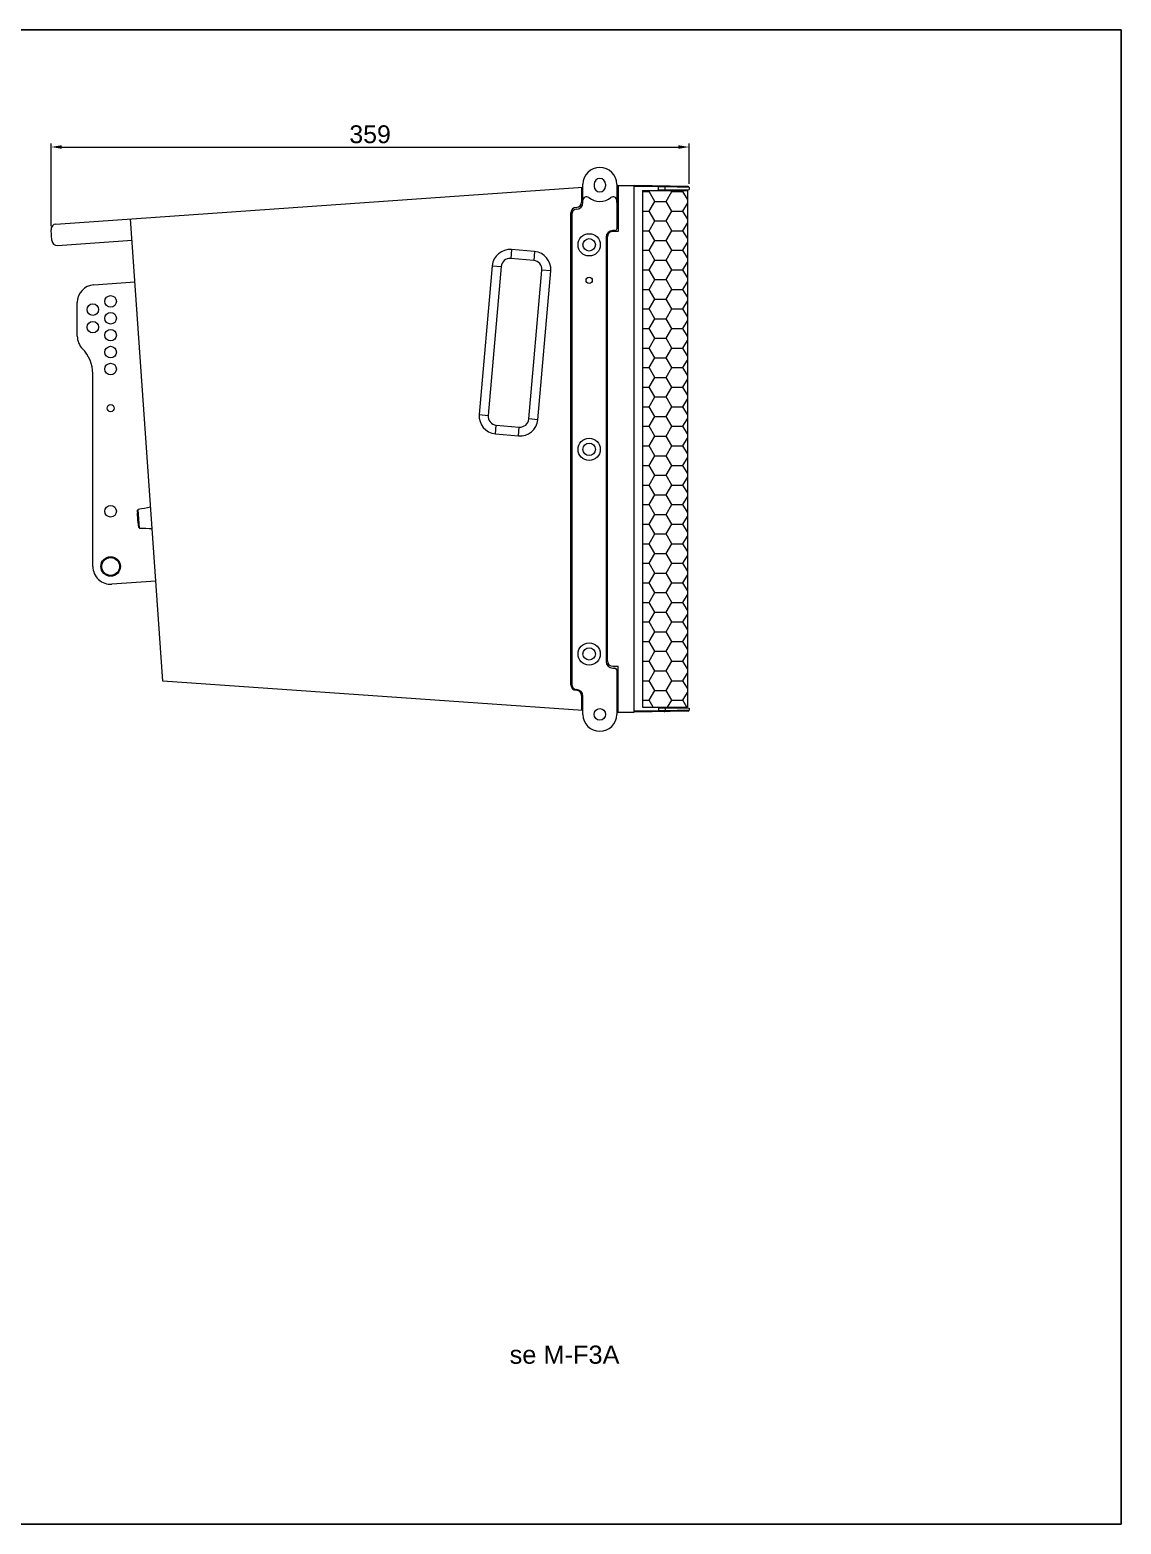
# Model space of a CAD drawing. Header units: millimetres. Extents: x 0 to 1188, y 0 to 840.
# Drawn here: x 575 to 1188, y 0 to 840 of the extents above; entities that cross this region are included whole.
import ezdxf

# ---------------------------------------------------------------- set-up
doc = ezdxf.new("R2010")
doc.units = ezdxf.units.MM
doc.layers.get('0').update_dxf_attribs({"lineweight": 13})
doc.layers.add('图框', color=7, linetype='Continuous')
doc.layers.add('标注', color=251, linetype='Continuous', lineweight=9)
doc.styles.get("Standard").update_dxf_attribs({"font": 'arial.ttf'})
doc.dimstyles.new('STANDARD 4', dxfattribs={"dimscale": 4, "dimtxt": 2.5, "dimasz": 1.5, "dimexe": 0.5, "dimexo": 0.5, "dimgap": 0.5, "dimtad": 1, "dimtoh": 1, "dimdec": 1, "dimzin": 12, "dimdsep": 46, "dimtxsty": 'Standard', "dimcen": 0, "dimclrd": 256, "dimclre": 256, "dimclrt": 256, "dimadec": 0, "dimazin": 0, "dimtp": 0.01, "dimtm": 0.01, "dimtfac": 1, "dimtdec": 1, "dimtofl": 0, "dimtmove": 0, "dimatfit": 3, "dimfxl": 1, "dimtolj": 1, "dimtzin": 4, "dimlwd": -1, "dimlwe": -1, "dimarcsym": 0})

# ---------------------------------------------------------------- blocks, each defined once
blk = doc.blocks.new('A4-H')
at = {"layer": '图框'}
blk.add_lwpolyline([(0, 210.02), (297, 210.02), (297, 0), (0, 0)], close=True, dxfattribs=at)
blk = doc.blocks.new('*D11')
at = {"layer": 'Defpoints', "color": 0, "transparency": 16777216}
for p in [(945.13, 774.16), (945.13, 751.49), (586.53, 727.62)]:
    blk.add_point(p, dxfattribs=at)
at = {"layer": '标注', "transparency": 16777216}
for p, q in [((586.53, 729.62), (586.53, 776.16)), ((592.53, 774.16), (939.13, 774.16)), ((945.13, 753.49), (945.13, 776.16))]:
    blk.add_line(p, q, dxfattribs=at)
for points in [[(592.53, 775.16), (592.53, 773.16), (586.53, 774.16)], [(939.13, 775.16), (939.13, 773.16), (945.13, 774.16)]]:
    blk.add_solid(points, dxfattribs=at)
at = {"layer": '标注', "transparency": 16777216, "insert": (765.83, 781.27), "char_height": 10, "attachment_point": 5}
blk.add_mtext('\\A1;359', dxfattribs=at)

msp = doc.modelspace()

# ---------------------------------------------------------------- hatches: boundary and pattern name
at = {"layer": '标注'}
h = msp.add_hatch(dxfattribs=at)
h.set_pattern_fill('HONEY', color=256, scale=2)
h.set_pattern_definition([(0, (-121.972, -81.2757), (9.525, 5.499261), [6.35, -12.7]), (120, (-121.972, -81.2757), (-9.525, 5.499261), [6.35, -12.7]), (60, (-121.972, -81.2757), (2e-08, 10.998523), [-12.7, 6.35])])
h.paths.add_polyline_path([(918.83, 749.74), (944.13, 749.74), (944.13, 459.24), (918.83, 459.24)])

# ---------------------------------------------------------------- linework, layer by layer
for p, q in [((589.31, 730.82), (885.46, 751.53)), ((884.71, 751.48), (884.71, 743.24)), ((885.46, 742.94), (885.46, 753.19)), ((891.71, 753.19), (891.71, 752.19)), ((898.21, 753.19), (898.21, 752.19)), ((904.46, 753.19), (904.46, 728.19)), ((904.46, 752.49), (914.21, 752.49)), ((905.21, 752.49), (905.21, 726.74)), ((944.65, 751.99), (914.21, 752.52)), ((914.21, 456.49), (914.21, 752.49)), ((928, 751.78), (914.21, 752.02)), ((927.74, 750.07), (945.13, 750.23)), ((928, 750.08), (928, 751.78)), ((931.65, 751.72), (928, 751.78)), ((928.22, 749.74), (928.22, 750.08)), ((929.02, 750.09), (929.02, 749.74)), ((929.55, 750.09), (929.55, 749.74)), ((930.79, 750.1), (930.79, 749.74)), ((931.28, 750.11), (931.28, 749.74)), ((931.65, 750.11), (931.65, 751.72)), ((945.13, 751.49), (931.65, 751.72)), ((931.79, 750.11), (931.79, 749.74)), ((941.32, 750.19), (941.32, 749.74)), ((941.44, 750.19), (941.44, 749.74)), ((942.13, 750.2), (942.13, 749.74)), ((944.13, 749.74), (944.13, 459.24)), ((945.13, 751.49), (945.13, 750.22)), ((904.46, 742.94), (904.46, 744.21)), ((649.37, 473.96), (631.21, 733.75)), ((878.71, 676.04), (878.71, 737.24)), ((878.71, 714.31), (878.71, 737.24)), ((879.46, 675.86), (879.46, 736.94)), ((879.46, 715.14), (879.46, 736.94)), ((586.94, 721.63), (586.53, 727.62)), ((898.46, 723.44), (898.46, 484.94)), ((899.21, 485.24), (899.21, 723.74)), ((903.46, 727.19), (902.21, 727.19)), ((905.21, 726.74), (902.21, 726.74)), ((590.15, 718.85), (632.04, 721.78)), ((845.31, 716.49), (844.87, 711.51)), ((858.26, 715.36), (845.31, 716.49)), ((858.26, 715.36), (857.82, 710.37)), ((834.47, 707.4), (827.15, 623.72)), ((839.46, 706.96), (832.13, 623.28)), ((834.47, 707.4), (839.46, 706.96)), ((857.82, 710.37), (844.87, 711.51)), ((610.56, 696.72), (633.68, 698.34)), ((855.05, 621.28), (862.37, 704.96)), ((860.03, 620.84), (867.35, 704.52)), ((867.35, 704.52), (862.37, 704.96)), ((601.26, 667.82), (601.26, 686.78)), ((878.71, 471.74), (878.71, 676.04)), ((879.46, 471.44), (879.46, 675.86)), ((610.01, 604.83), (610.01, 646.65)), ((827.15, 623.72), (832.13, 623.28)), ((836.24, 612.88), (836.68, 617.87)), ((836.68, 617.87), (849.63, 616.73)), ((849.19, 611.75), (849.63, 616.73)), ((860.03, 620.84), (855.05, 621.28)), ((610.01, 538.36), (610.01, 604.83)), ((836.24, 612.88), (849.19, 611.75)), ((635.8, 560.3), (635.13, 569.97)), ((636.27, 559.92), (635.54, 570.42)), ((635.42, 562.19), (635.43, 562.18)), ((635.43, 562.18), (635.42, 562.19)), ((635.43, 562.15), (635.43, 562.18)), ((635.44, 562.11), (635.43, 562.15)), ((635.67, 560.93), (635.68, 560.89)), ((635.68, 560.89), (635.68, 560.86)), ((635.68, 560.85), (635.68, 560.86)), ((635.68, 560.86), (635.68, 560.85)), ((645.45, 530.11), (620.71, 528.38)), ((902.21, 482.24), (905.21, 482.24)), ((902.21, 481.19), (903.46, 481.19)), ((904.46, 480.19), (904.46, 455.19)), ((905.21, 456.49), (905.21, 482.24)), ((885.46, 457.45), (649.37, 473.96)), ((884.71, 465.74), (884.71, 457.51)), ((885.46, 455.19), (885.46, 465.44)), ((904.46, 456.49), (914.21, 456.49)), ((928, 457.2), (914.21, 456.96)), ((944.65, 456.99), (914.21, 456.46)), ((927.74, 458.91), (927.75, 459.19)), ((927.74, 458.91), (945.13, 458.76)), ((928, 458.91), (928, 457.2)), ((931.65, 457.26), (928, 457.2)), ((928.22, 458.9), (928.22, 459.24)), ((929.22, 459.24), (929.22, 458.89)), ((929.55, 458.89), (929.55, 459.24)), ((930.79, 458.88), (930.79, 459.24)), ((931.28, 458.88), (931.28, 459.24)), ((931.65, 458.87), (931.65, 457.26)), ((945.13, 457.49), (931.65, 457.26)), ((931.79, 458.87), (931.79, 459.24)), ((941.32, 458.79), (941.32, 459.24)), ((941.44, 458.79), (941.44, 459.24)), ((942.13, 458.78), (942.13, 459.24)), ((945.13, 458.76), (945.13, 457.49))]:
    msp.add_line(p, q)
for centre, radius in [((888.96, 719.19), 6.25), ((888.96, 719.19), 3.5), ((888.96, 699.19), 1.75), ((620.01, 687.36), 3.25), ((610.01, 682.76), 3.25), ((620.01, 677.86), 3.25), ((610.01, 672.91), 3.25), ((620.01, 668.36), 3.25), ((620.01, 658.86), 3.25), ((620.01, 649.36), 3.25), ((620.01, 627.36), 2), ((888.96, 604.19), 6.25), ((888.96, 604.19), 3.5), ((620.01, 569.36), 3.25), ((620.01, 538.36), 5.5), ((620.01, 538.36), 5), ((888.96, 489.19), 6.25), ((888.96, 489.19), 3.5), ((894.96, 455.19), 3.25)]:
    msp.add_circle(centre, radius)
for centre, radius, start, end in [((894.96, 753.19), 9.5, 0, 180), ((894.96, 753.19), 3.25, 0, 180), ((894.96, 752.19), 3.25, 180, 0), ((912.2, 749.65), 15.55, 0.3448, 1.5741), ((944.63, 751.49), 0.5, 0, 89), ((881.71, 737.24), 3, 90, 180), ((881.71, 743.24), 3, 270, 0), ((881.71, 742.94), 3.75, 270, 0), ((887.46, 744.21), 2, 50.13166, 180), ((894.96, 753.19), 9.7, 230.13166, 309.86834), ((902.46, 744.21), 2, 0, 129.86834), ((589.52, 727.83), 3, 94, 184), ((881.71, 736.94), 2.25, 90, 180), ((902.21, 723.44), 3.75, 90, 180), ((902.21, 723.74), 3, 90, 180), ((903.46, 728.19), 1, 270, 0), ((589.94, 721.84), 3, 184, 274), ((844.44, 706.53), 10, 85, 175), ((857.39, 705.39), 10, 355, 85), ((844.44, 706.53), 5, 85, 175), ((857.39, 705.39), 5, 355, 85), ((611.26, 686.74), 10, 94, 180), ((611.26, 667.82), 10, 180, 224.90905), ((590.01, 646.65), 20, 0, 44.90905), ((590.01, 646.65), 20, 0, 1.75674), ((837.12, 622.85), 10, 175, 265), ((837.12, 622.85), 5, 175, 265), ((850.07, 621.71), 10, 265, 355), ((850.07, 621.71), 5, 265, 355), ((689.73, 273.79), 301.53, 99.0031, 100.35395), ((665.04, 567.21), 30.04, 174.71561, 189.61748), ((635.63, 569.93), 0.5, 100.35395, 174.71561), ((674.99, 569.12), 40.16, 190.04952, 191.77394), ((665.04, 567.21), 30.04, 192.20812, 193.28439), ((636.29, 560.42), 0.5, 193.28439, 267.64605), ((648.66, 861.2), 301.53, 267.64605, 268.9969), ((620.01, 538.36), 10, 180, 274), ((902.21, 484.94), 3.75, 180, 270), ((902.21, 485.24), 3, 180, 270), ((903.46, 480.19), 1, 0, 90), ((881.71, 471.74), 3, 180, 270), ((881.71, 471.44), 2.25, 180, 270), ((881.71, 465.44), 3.75, 0, 90), ((881.71, 465.74), 3, 0, 90), ((894.96, 455.19), 9.5, 180, 0), ((742.64, 459.33), 185.1, 359.95592, 359.97103), ((944.63, 457.49), 0.5, 271, 360)]:
    msp.add_arc(centre, radius, start, end)
for points, knots in [([(928, 751.78), (928, 751.84), (928, 751.94), (928, 752.05), (928, 752.13), (928, 752.19), (928, 752.24), (927.99, 752.26), (927.99, 752.28), (927.99, 752.28)], [0, 0, 0, 0, 0.38065, 0.553473, 0.704473, 0.828487, 0.920718, 0.978178, 1, 1, 1, 1]), ([(931.65, 751.72), (931.65, 751.85), (931.56, 752.11), (931.3, 752.22), (931.18, 752.22)], [0, 0, 0, 0, 0.506193, 1, 1, 1, 1]), ([(927.99, 456.7), (927.99, 456.7), (927.99, 456.72), (928, 456.74), (928, 456.79), (928, 456.85), (928, 456.93), (928, 457.05), (928, 457.14), (928, 457.2)], [0, 0, 0, 0, 0.021822, 0.079282, 0.171513, 0.295527, 0.446527, 0.61935, 1, 1, 1, 1]), ([(931.18, 456.76), (931.3, 456.76), (931.56, 456.87), (931.65, 457.13), (931.65, 457.26)], [0, 0, 0, 0, 0.493807, 1, 1, 1, 1])]:
    msp.add_open_spline(points, degree=3, knots=knots)
for p, q in [((918.83, 749.74), (918.83, 459.24)), ((918.83, 749.74), (944.13, 749.74)), ((918.83, 459.24), (944.13, 459.24))]:
    msp.add_line(p, q, dxfattribs=at)

# ---------------------------------------------------------------- block references
at = {"layer": '图框', "xscale": 3.999619079867048, "yscale": 3.999619079867048, "zscale": 3.999619079867048}
msp.add_blockref('A4-H', (0, 0), dxfattribs=at)

# ---------------------------------------------------------------- texts
at = {"layer": '图框', "insert": (875.12, 95.19), "char_height": 10.199, "width": 217.5793, "attachment_point": 5}
msp.add_mtext('se M-F3A', dxfattribs=at)

# ---------------------------------------------------------------- dimensions: what is measured, and where the dimension line sits
at = {"layer": '标注'}
dim = msp.add_linear_dim(base=(945.13, 774.16), p1=(586.53, 727.62), p2=(945.13, 751.49), dimstyle='STANDARD 4', override={"dimdec": 0}, dxfattribs=at)
dim.commit()
dim.dimension.update_dxf_attribs({"geometry": '*D11', "text_midpoint": (765.83, 781.27)})

doc.saveas('drawing.dxf')
